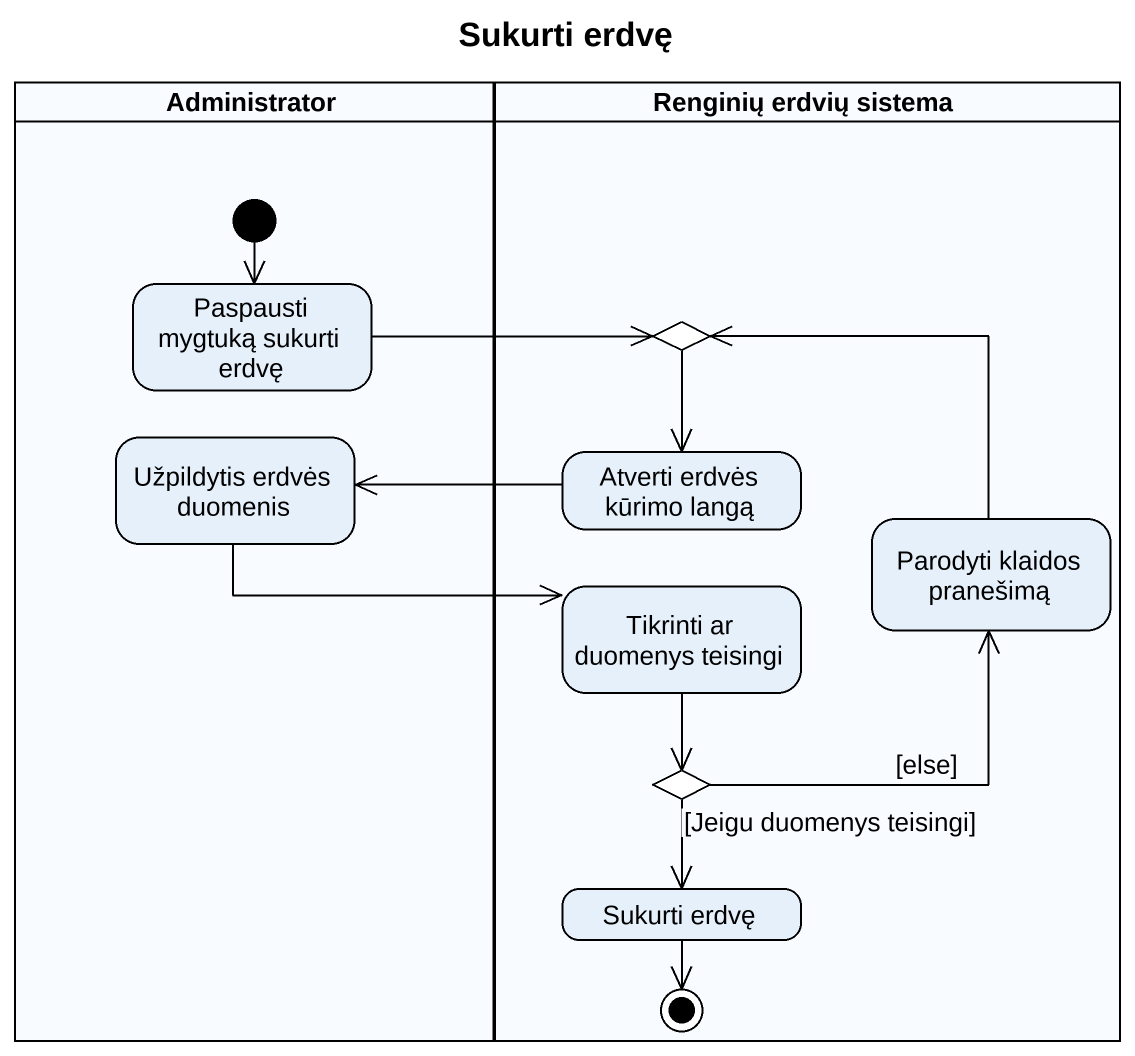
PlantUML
@startuml
title Sukurti erdvę
hide empty description
state Administrator <<partition>> {
  state "Paspausti mygtuką sukurti erdvę" as Paspausti_mygtuką_sukurti
  state "Užpildytis erdvės duomenis" as Užpildytis_erdvės_duomenis
  [*] --> Paspausti_mygtuką_sukurti
}
state "Renginių erdvių sistema" as Renginių_erdvių_sistema <<partition>> {
  state choice1 <<choice>>
  state "Atverti erdvės kūrimo langą" as Atverti_erdvės_kūrimo_langą
  state "Parodyti klaidos pranešimą" as Parodyti_klaidos_pranešimą
  state "Tikrinti ar duomenys teisingi" as Tikrinti_ar_duomenys
  state choice2 <<choice>>
  state "Sukurti erdvę" as Sukurti_erdvę
  Sukurti_erdvę --> [*]
}
Paspausti_mygtuką_sukurti -right-> choice1
choice1 --> Atverti_erdvės_kūrimo_langą
Užpildytis_erdvės_duomenis -right-> Tikrinti_ar_duomenys
Atverti_erdvės_kūrimo_langą -left-> Užpildytis_erdvės_duomenis
Parodyti_klaidos_pranešimą -up-> choice1
Tikrinti_ar_duomenys --> choice2
choice2 -up-> Parodyti_klaidos_pranešimą : [else]
choice2 --> Sukurti_erdvę : [Jeigu duomenys teisingi]
@enduml
